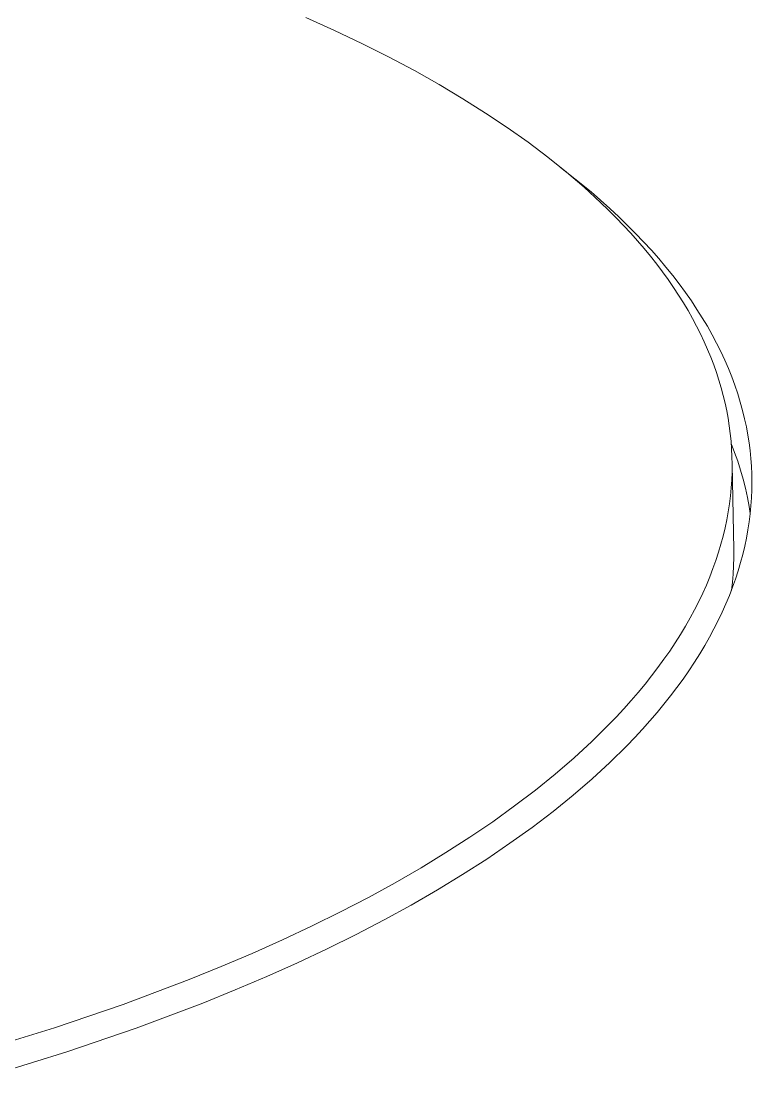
# Model space of a CAD drawing. Header units: inches. Extents: x 214 to 477, y -11 to 187.
# Drawn here: x 448.115 to 449.511, y 91.283 to 93.294 of the extents above; entities that cross this region are included whole.
import ezdxf

# ---------------------------------------------------------------- set-up
doc = ezdxf.new("R2010")
doc.units = ezdxf.units.IN
doc.layers.add('ZANO_R', color=7, linetype='Continuous', lineweight=0)

msp = doc.modelspace()

# ---------------------------------------------------------------- linework, layer by layer
at = {"layer": 'ZANO_R'}
for p, q in [((448.659, 93.30106), (448.71341, 93.27646)), ((448.71341, 93.27646), (448.76608, 93.25132)), ((448.76608, 93.25132), (448.81698, 93.22568)), ((448.81698, 93.22568), (448.86605, 93.19956)), ((448.86605, 93.19956), (448.91326, 93.17298)), ((448.91326, 93.17298), (448.9586, 93.14599)), ((448.9586, 93.14599), (449.00203, 93.11861)), ((449.00203, 93.11861), (449.04353, 93.09086)), ((449.04353, 93.09086), (449.08308, 93.06279)), ((449.08308, 93.06279), (449.12067, 93.03442)), ((449.12067, 93.03442), (449.1563, 93.00579)), ((449.14529, 93.01483), (449.18458, 92.98367)), ((449.1563, 93.00579), (449.18995, 92.97692)), ((449.18458, 92.98367), (449.20336, 92.96799)), ((449.18995, 92.97692), (449.22163, 92.94785)), ((449.20336, 92.96799), (449.22155, 92.95223)), ((449.22155, 92.95223), (449.23917, 92.93642)), ((449.22163, 92.94785), (449.23673, 92.93325)), ((449.23673, 92.93325), (449.25134, 92.91861)), ((449.23917, 92.93642), (449.2562, 92.92055)), ((449.25134, 92.91861), (449.26545, 92.90393)), ((449.2562, 92.92055), (449.27266, 92.90463)), ((449.26545, 92.90393), (449.27908, 92.88922)), ((449.27266, 92.90463), (449.28853, 92.88866)), ((449.27908, 92.88922), (449.29221, 92.87448)), ((449.28853, 92.88866), (449.30383, 92.87265)), ((449.29221, 92.87448), (449.30486, 92.85971)), ((449.30383, 92.87265), (449.31855, 92.8566)), ((449.30486, 92.85971), (449.31702, 92.84493)), ((449.31855, 92.8566), (449.3327, 92.84052)), ((449.31702, 92.84493), (449.3287, 92.83013)), ((449.3327, 92.84052), (449.34628, 92.82442)), ((449.3287, 92.83013), (449.33989, 92.81531)), ((449.33989, 92.81531), (449.35061, 92.80049)), ((449.34628, 92.82442), (449.35928, 92.80829)), ((449.35061, 92.80049), (449.36084, 92.78565)), ((449.35928, 92.80829), (449.37172, 92.79214)), ((449.37172, 92.79214), (449.38359, 92.77598)), ((449.36084, 92.78565), (449.37061, 92.77082)), ((449.38359, 92.77598), (449.3949, 92.75981)), ((449.37061, 92.77082), (449.3799, 92.75598)), ((449.3799, 92.75598), (449.38872, 92.74115)), ((449.3949, 92.75981), (449.40566, 92.74363)), ((449.38872, 92.74115), (449.39707, 92.72632)), ((449.40566, 92.74363), (449.41585, 92.72746)), ((449.39707, 92.72632), (449.40497, 92.7115)), ((449.40497, 92.7115), (449.4124, 92.6967)), ((449.41585, 92.72746), (449.4255, 92.71129)), ((449.4255, 92.71129), (449.4346, 92.69512)), ((449.4124, 92.6967), (449.41938, 92.68191)), ((449.4346, 92.69512), (449.44315, 92.67897)), ((449.41938, 92.68191), (449.42591, 92.66715)), ((449.44315, 92.67897), (449.45117, 92.66283)), ((449.42591, 92.66715), (449.43199, 92.6524)), ((449.43199, 92.6524), (449.43763, 92.63768)), ((449.45117, 92.66283), (449.45865, 92.64672)), ((449.43763, 92.63768), (449.44283, 92.62299)), ((449.45865, 92.64672), (449.46561, 92.63062)), ((449.46561, 92.63062), (449.47204, 92.61456)), ((449.44283, 92.62299), (449.4476, 92.60833)), ((449.47204, 92.61456), (449.47795, 92.59852)), ((449.4476, 92.60833), (449.45193, 92.5937)), ((449.45193, 92.5937), (449.45584, 92.57911)), ((449.47795, 92.59852), (449.48335, 92.58252)), ((449.45584, 92.57911), (449.45932, 92.56456)), ((449.48335, 92.58252), (449.48824, 92.56656)), ((449.45932, 92.56456), (449.46239, 92.55005)), ((449.48824, 92.56656), (449.49263, 92.55064)), ((449.49263, 92.55064), (449.49652, 92.53477)), ((449.46239, 92.55005), (449.46505, 92.53558)), ((449.46505, 92.53558), (449.46731, 92.5211)), ((449.49652, 92.53477), (449.49992, 92.51894)), ((449.46731, 92.5211), (449.46919, 92.50653)), ((449.49992, 92.51894), (449.50284, 92.50317)), ((449.46919, 92.50653), (449.47066, 92.49188)), ((449.47066, 92.49188), (449.47173, 92.47715)), ((449.50284, 92.50315), (449.50513, 92.4885)), ((449.47105, 92.48713), (449.47752, 92.47043)), ((449.47173, 92.47715), (449.4724, 92.46235)), ((449.47752, 92.47043), (449.48346, 92.45355)), ((449.50513, 92.4885), (449.50703, 92.47376)), ((449.50703, 92.47376), (449.50852, 92.45895)), ((449.4724, 92.46235), (449.47266, 92.44747)), ((449.48346, 92.45355), (449.4889, 92.43649)), ((449.50852, 92.45895), (449.50961, 92.44405)), ((449.47249, 92.43252), (449.4719, 92.4175)), ((449.47266, 92.44747), (449.47249, 92.43252)), ((449.47272, 92.44747), (449.47569, 92.28512)), ((449.4889, 92.43649), (449.4938, 92.41927)), ((449.50961, 92.44405), (449.51028, 92.42908)), ((449.4719, 92.4175), (449.47089, 92.40242)), ((449.4938, 92.41927), (449.49818, 92.40192)), ((449.51028, 92.42908), (449.51054, 92.41403)), ((449.51054, 92.41403), (449.51038, 92.39891)), ((449.47089, 92.40242), (449.46944, 92.38727)), ((449.49818, 92.40192), (449.50202, 92.38443)), ((449.51038, 92.39891), (449.50979, 92.38371)), ((449.46755, 92.37205), (449.46522, 92.35678)), ((449.46944, 92.38727), (449.46755, 92.37205)), ((449.50202, 92.38443), (449.50533, 92.36684)), ((449.50979, 92.38371), (449.50876, 92.36845)), ((449.46522, 92.35678), (449.46243, 92.34145)), ((449.50738, 92.35388), (449.50534, 92.36682)), ((449.5073, 92.35313), (449.50539, 92.33774)), ((449.50876, 92.36845), (449.5073, 92.35313)), ((449.46243, 92.34145), (449.4592, 92.32607)), ((449.50539, 92.33774), (449.50303, 92.32229)), ((449.45551, 92.31063), (449.45135, 92.29515)), ((449.4592, 92.32607), (449.45551, 92.31063)), ((449.50303, 92.32229), (449.50022, 92.30679)), ((449.45135, 92.29515), (449.44673, 92.27963)), ((449.49695, 92.29123), (449.49322, 92.27562)), ((449.50022, 92.30679), (449.49695, 92.29123)), ((449.44673, 92.27963), (449.44164, 92.26406)), ((449.47574, 92.26944), (449.47534, 92.25376)), ((449.47569, 92.28512), (449.47574, 92.26944)), ((449.49322, 92.27562), (449.48902, 92.25996)), ((449.44164, 92.26406), (449.43608, 92.24845)), ((449.47534, 92.25376), (449.47448, 92.2381)), ((449.48902, 92.25996), (449.48435, 92.24425)), ((449.43003, 92.23281), (449.42351, 92.21713)), ((449.43608, 92.24845), (449.43003, 92.23281)), ((449.47448, 92.2381), (449.47316, 92.22248)), ((449.4792, 92.22851), (449.47358, 92.21272)), ((449.48435, 92.24425), (449.4792, 92.22851)), ((449.42351, 92.21713), (449.41649, 92.20143)), ((449.47358, 92.21272), (449.46747, 92.1969)), ((449.47316, 92.22248), (449.47138, 92.2069)), ((449.41649, 92.20143), (449.409, 92.1857)), ((449.46747, 92.1969), (449.46087, 92.18104)), ((449.401, 92.16995), (449.39252, 92.15418)), ((449.409, 92.1857), (449.401, 92.16995)), ((449.46087, 92.18104), (449.45378, 92.16516)), ((449.39252, 92.15418), (449.38353, 92.13839)), ((449.4462, 92.14925), (449.43812, 92.13332)), ((449.45378, 92.16516), (449.4462, 92.14925)), ((449.38353, 92.13839), (449.37405, 92.1226)), ((449.43812, 92.13332), (449.42954, 92.11736)), ((449.37405, 92.1226), (449.36407, 92.10679)), ((449.42954, 92.11736), (449.42045, 92.1014)), ((449.35358, 92.09099), (449.34258, 92.07518)), ((449.36407, 92.10679), (449.35358, 92.09099)), ((449.42045, 92.1014), (449.41087, 92.08542)), ((449.34258, 92.07518), (449.33108, 92.05937)), ((449.40077, 92.06943), (449.39017, 92.05344)), ((449.41087, 92.08542), (449.40077, 92.06943)), ((449.33108, 92.05937), (449.31907, 92.04357)), ((449.39017, 92.05344), (449.37905, 92.03745)), ((449.30655, 92.02779), (449.29352, 92.01202)), ((449.31907, 92.04357), (449.30655, 92.02779)), ((449.37905, 92.03745), (449.36742, 92.02147)), ((449.29352, 92.01202), (449.27998, 91.99627)), ((449.36742, 92.02147), (449.35527, 92.00549)), ((449.27998, 91.99627), (449.26592, 91.98054)), ((449.34261, 91.98952), (449.32944, 91.97357)), ((449.35527, 92.00549), (449.34261, 91.98952)), ((449.26592, 91.98054), (449.25136, 91.96483)), ((449.32944, 91.97357), (449.31574, 91.95763)), ((449.23628, 91.94916), (449.20458, 91.91793)), ((449.25136, 91.96483), (449.23628, 91.94916)), ((449.31574, 91.95763), (449.30153, 91.94172)), ((449.30153, 91.94172), (449.2868, 91.92584)), ((449.20458, 91.91793), (449.17085, 91.88687)), ((449.27155, 91.90999), (449.2395, 91.8784)), ((449.2868, 91.92584), (449.27155, 91.90999)), ((449.17085, 91.88687), (449.13508, 91.85602)), ((449.2395, 91.8784), (449.20539, 91.84698)), ((449.13508, 91.85602), (449.09729, 91.8254)), ((449.20539, 91.84698), (449.16922, 91.81577)), ((449.09729, 91.8254), (449.05751, 91.79506)), ((449.16922, 91.81577), (449.13101, 91.7848)), ((449.05751, 91.79506), (449.01574, 91.76502)), ((449.13101, 91.7848), (449.09077, 91.75411)), ((449.01574, 91.76502), (448.97202, 91.73531)), ((449.09077, 91.75411), (449.04854, 91.72372)), ((448.97202, 91.73531), (448.92639, 91.70598)), ((448.92639, 91.70598), (448.87886, 91.67704)), ((449.04854, 91.72372), (449.00433, 91.69367)), ((449.00433, 91.69367), (448.95818, 91.664)), ((448.87886, 91.67704), (448.82949, 91.64853)), ((448.82949, 91.64853), (448.77831, 91.62049)), ((448.95818, 91.664), (448.91011, 91.63473)), ((448.91011, 91.63473), (448.86018, 91.60589)), ((448.77831, 91.62049), (448.72537, 91.59293)), ((448.86018, 91.60589), (448.80843, 91.57752)), ((448.72537, 91.59293), (448.67072, 91.5659)), ((448.67072, 91.5659), (448.61442, 91.53941)), ((448.80843, 91.57752), (448.75489, 91.54965)), ((448.75489, 91.54965), (448.69963, 91.5223)), ((448.61442, 91.53941), (448.55652, 91.51349)), ((448.55652, 91.51349), (448.49708, 91.48818)), ((448.69963, 91.5223), (448.64269, 91.49551)), ((448.49708, 91.48818), (448.43617, 91.46348)), ((448.64269, 91.49551), (448.58413, 91.46929)), ((448.58413, 91.46929), (448.52402, 91.44368)), ((448.43617, 91.46348), (448.31018, 91.41605)), ((448.52402, 91.44368), (448.46242, 91.4187)), ((448.31018, 91.41605), (448.17911, 91.37136)), ((448.46242, 91.4187), (448.33501, 91.37072)), ((448.17911, 91.37136), (448.04355, 91.32955)), ((448.33501, 91.37072), (448.20245, 91.32551)), ((448.20245, 91.32551), (448.06535, 91.28322))]:
    msp.add_line(p, q, dxfattribs=at)

doc.saveas('drawing.dxf')
